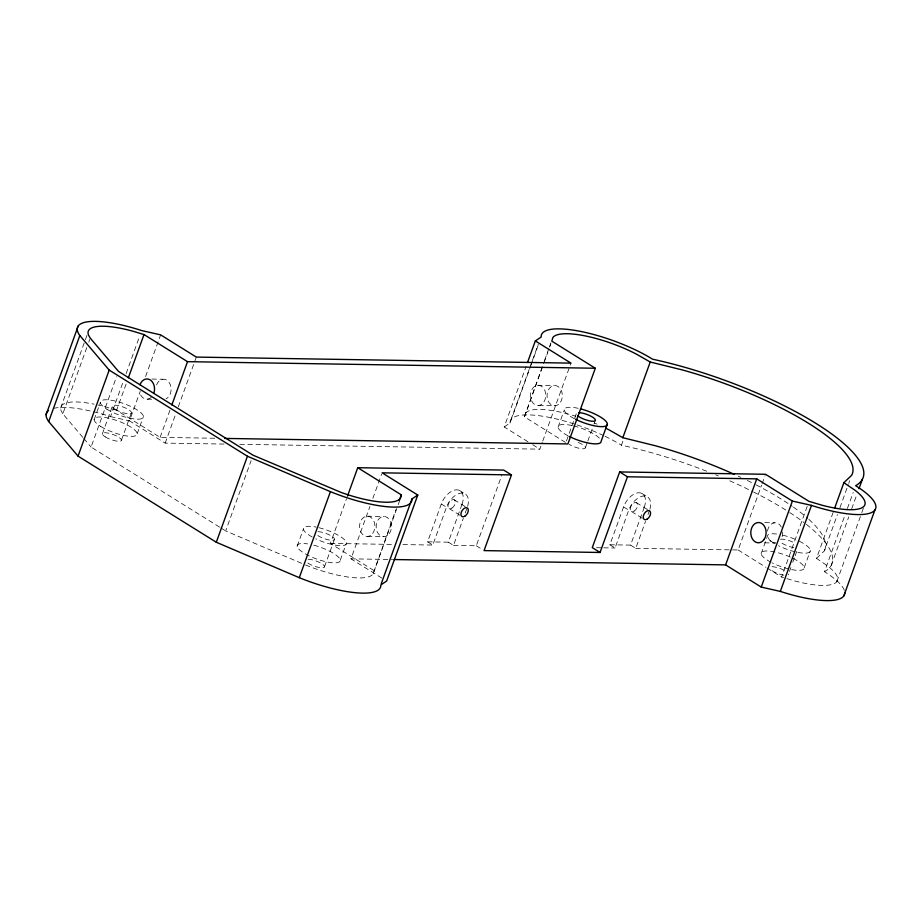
<?xml version="1.0" encoding="UTF-8"?>
<svg xmlns="http://www.w3.org/2000/svg" width="922" height="922" viewBox="0 0 922 922"><rect width="100%" height="100%" fill="white"/><g stroke="black" fill="none" stroke-linecap="round" stroke-linejoin="round"><path stroke-width="0.69" stroke-dasharray="4.61 3.46" d="M305.516 565.002L313.883 568.194A58.247 15.766 19.9 0 0 373.283 573.507L395.884 509.693M565.497 442.433L524.434 416.859L544.038 361.885M60.645 408.031L87.555 333.683M82.876 437.408L62.823 413.817L86.806 347.571M88.766 342.166L89.745 339.469M94.113 419.671L100.348 402.465M219.609 527.142L91.071 447.066L116.518 376.775M102.354 433.893L112.311 406.36M93.548 411.742A69.692 18.855 19.9 0 1 110.536 416.594L123.191 381.65M126.107 373.583L139.729 335.954M214.688 438.25L160.117 437.362L116.61 410.255L126.395 383.229M121.497 440.128L131.466 412.607M224.034 444.058L165.176 443.113L129.506 420.893L140.213 391.32M145.561 376.533L160.647 334.87M137.205 433.709L143.429 416.502M160.117 437.362L169.913 410.336M165.176 443.113L175.883 413.54M178.315 406.821L196.317 357.091M301.598 563.319L225.671 530.911L251.118 460.62M297.184 546.17L303.407 528.963M373.859 570.522L330.353 543.415L346.499 498.802M324.556 566.627L334.525 539.105M340.264 560.207L346.488 543M381.869 578.106L350.959 558.847L369.929 506.432M372.857 498.364L381.616 474.173M373.283 573.507L397.751 505.924M398.235 504.565L400.194 499.159M467.615 506.305A15.835 9.427 -58.1 0 0 461.576 493.051A15.835 9.427 -58.1 0 0 446.49 507.215L432.787 545.063L427.601 541.836L441.304 503.988A15.835 9.427 -58.1 0 1 456.851 489.813A15.835 9.427 -58.1 0 1 462.014 504.322L465.126 506.259M427.601 541.836L448.323 542.171L462.014 504.322M448.323 542.171L453.497 545.398L463.293 518.36M465.241 512.955L467.2 507.549M527.949 441.753L504.196 426.955L526.093 366.472M511.042 419.464L531.959 361.666M532.455 360.329L538.287 344.194M504.196 426.955L510.05 423.037L530.484 366.587M530.968 365.239L538.264 345.082M453.497 545.398L476.282 545.766L501.729 475.475M544.522 360.537L548.924 348.366M549.42 347.018L550.883 342.961M524.434 416.859L543.519 364.144M544.003 362.784L547.922 351.974M549.881 346.568L550.86 343.86M239.824 444.312L539.831 449.152L542.263 442.433M542.747 441.085L570.972 363.13M558.064 427.14L564.299 409.944M576.262 413.84L566.304 441.373A10.142 2.743 19.9 0 1 567.479 440.301M585.447 447.608L587.349 442.364M587.821 441.05L593.514 425.33M593.987 424.016L595.416 420.086M706.632 471.211A164.381 44.487 19.9 0 0 621.44 445.222L623.387 439.852M649.883 509.232A15.835 9.427 -58.1 0 0 643.844 495.99A15.835 9.427 -58.1 0 0 628.758 510.154L615.055 548.002L609.868 544.775L623.572 506.916A15.835 9.427 -58.1 0 1 639.119 492.751A15.835 9.427 -58.1 0 1 644.282 507.25L647.394 509.198M609.868 544.775L630.579 545.109L644.282 507.25M630.579 545.109L635.765 548.336L645.55 521.299M648.005 514.545L649.468 510.488M635.765 548.336L738.142 549.985L761.63 485.099M762.114 483.75L765.053 475.637M761.134 553.638L767.358 536.443A22.808 6.166 19.9 0 1 777.73 534.161M833.131 512.402L816.489 558.363L827.76 566.096A58.224 15.755 19.9 0 1 794.534 580.895L781.614 577.068L807.545 505.429M789.463 571.49L790.88 567.549M792.782 562.305L794.683 557.072M795.156 555.759L797.046 550.515M804.215 567.687L810.438 550.48M816.489 558.363L824.256 550.987L837.464 514.488M839.919 507.734L848.228 484.753M848.724 483.393L849.704 480.696M844.31 590.334A69.692 18.855 19.9 0 0 824.499 571.721L844.932 515.271M847.364 508.552L853.207 492.417M831.241 565.324L848.759 516.931M851.674 508.875L857.022 494.088M836.842 581.575L861.309 513.992M861.793 512.632L863.753 507.227M151.842 379.057L162.883 379.242M537.503 385.281L554.064 385.546M147.474 399.168L151.623 399.238M538.736 405.473L555.298 405.738M367.175 516.205L383.748 516.47M764.787 522.647L774.445 522.809M367.302 536.466L383.875 536.731M764.557 542.827L775.609 543A10.142 7.664 -89.1 0 1 767.796 536.35M330.353 543.415L392.956 544.418M402.914 544.579L432.787 545.063M596.546 547.703L602.239 547.795M603.668 547.818L615.055 548.002M350.959 558.847L392.588 559.516M110.536 416.594L129.506 420.893M116.61 410.255L106.145 407.098A58.247 15.766 19.9 0 0 98.009 405.023M738.142 549.985L765.917 567.284M767.116 568.044L781.614 577.068M641.62 493.282L646.806 496.509M636.387 502.674L649.353 510.742M532.697 444.715L539.831 449.152M631.466 511.503L642.069 518.106M623.572 506.916L628.758 510.154M459.352 490.343L464.538 493.57M454.12 499.736L465.91 507.077M449.198 508.564L460.988 515.905M441.304 503.988L446.49 507.215M476.282 545.766L482.955 549.915M220.819 527.891L225.671 530.911M83.787 438.48L91.071 447.066M62.823 413.817L61.094 410.716A58.247 15.766 19.9 0 1 94.09 404.17M510.05 423.037A69.692 18.855 19.9 0 1 574.487 424.074M577.068 424.927A69.692 18.855 19.9 0 1 603.737 435.668M605.039 436.29A69.692 18.855 19.9 0 1 621.44 445.222M806.393 524.376A164.381 44.487 19.9 0 1 824.499 571.721M715.714 474.842A164.381 44.487 19.9 0 1 718.296 475.902M729.763 480.811A164.381 44.487 19.9 0 1 752.364 491.414M753.585 492.025A164.381 44.487 19.9 0 1 788.552 511.791M789.751 512.563A164.381 44.487 19.9 0 1 804.019 522.543M53.545 408.377A69.692 18.855 19.9 0 1 90.805 411.085M578.152 442.433A10.142 2.743 19.9 0 1 584.26 448.68A10.142 2.743 19.9 0 1 569.243 444.381M783.896 575.121A10.142 2.743 19.9 0 1 769.743 568.736M772.025 566.684A10.142 2.743 19.9 0 1 785.567 571.098M788.506 574.106A10.142 2.743 19.9 0 1 788.241 574.775M308.075 559.205A10.142 2.743 19.9 0 1 322.193 563.987A10.142 2.743 19.9 0 1 320.637 567.733A10.142 2.743 19.9 0 1 306.796 562.293M793.865 547.587A10.142 2.743 19.9 0 1 780.704 542.24M780.508 539.278A10.142 2.743 19.9 0 1 795.525 543.565M318.032 531.671A10.142 2.743 19.9 0 1 332.151 536.466A10.142 2.743 19.9 0 1 330.606 540.2A10.142 2.743 19.9 0 1 316.765 534.76M525.436 413.252A58.224 15.755 19.9 0 1 575.766 416.248M594.471 423.048A58.224 15.755 19.9 0 1 597.053 424.143M738.268 476.167A152.925 41.386 19.9 0 1 740.896 477.389M747.362 480.489A152.925 41.386 19.9 0 1 754.911 484.269M756.144 484.903A152.925 41.386 19.9 0 1 792.286 506.362M793.45 507.181A152.925 41.386 19.9 0 1 807.845 518.464M808.836 519.363A152.925 41.386 19.9 0 1 824.256 550.987M313.791 545.19A22.808 6.166 19.9 0 1 339.895 561.44A22.808 6.166 19.9 0 1 306.427 554.468A22.808 6.166 19.9 0 1 307.556 543.888M793.047 558.386A22.808 6.166 19.9 0 1 804.157 568.309A22.808 6.166 19.9 0 1 790.016 569.243M788.69 568.932A22.808 6.166 19.9 0 1 772.29 562.939M771.08 562.316A22.808 6.166 19.9 0 1 763.462 551.321A22.808 6.166 19.9 0 1 790.5 557.176M568.021 435.818A22.808 6.166 19.9 0 1 558.19 426.333A22.808 6.166 19.9 0 1 572.262 425.584M573.599 425.895A22.808 6.166 19.9 0 1 600.303 439.218M767.496 531.118A10.142 7.664 -89.1 0 1 773.454 523.005A10.142 7.664 -89.1 0 1 781.36 527.119M782.674 532.052A10.142 7.664 -89.1 0 1 780.842 539.439M151.22 397.382A10.142 7.664 -89.1 0 1 139.66 392.507M156.556 385.027A10.142 7.664 -89.1 0 1 169.175 382.503A10.142 7.664 -89.1 0 1 166.006 398.869M318.931 527.707A22.808 6.166 19.9 0 1 346.43 543.623A22.808 6.166 19.9 0 1 315.82 538.863M312.201 537.007A22.808 6.166 19.9 0 1 316.292 527.119M574.256 418.623A22.808 6.166 19.9 0 1 564.425 409.126A22.808 6.166 19.9 0 1 578.486 408.377M799.282 541.179A22.808 6.166 19.9 0 1 810.38 551.102A22.808 6.166 19.9 0 1 796.251 552.048M794.914 551.736A22.808 6.166 19.9 0 1 778.525 545.732M773.984 543.219A22.808 6.166 19.9 0 1 768.21 538.402M782.882 535.186A22.808 6.166 19.9 0 1 796.723 539.969M105.292 436.901A10.142 2.743 19.9 0 0 121.22 440.797A10.142 2.743 19.9 0 0 109.245 433.34A10.142 2.743 19.9 0 0 105.292 436.901M115.262 409.38A10.142 2.743 19.9 0 0 131.189 413.263A10.142 2.743 19.9 0 0 119.215 405.807A10.142 2.743 19.9 0 0 115.262 409.38M100.752 426.448A22.808 6.166 19.9 0 0 136.583 435.196A22.808 6.166 19.9 0 0 109.649 418.415A22.808 6.166 19.9 0 0 100.752 426.448M560.53 402.142A10.142 7.664 -89.1 0 0 556.07 385.661A10.142 7.664 -89.1 0 0 547.461 399.134A10.142 7.664 -89.1 0 0 560.53 402.142M372.707 533.377A10.142 7.664 -89.1 0 0 369.169 516.504A10.142 7.664 -89.1 0 0 359.845 529.124A10.142 7.664 -89.1 0 0 372.707 533.377M451.884 508.149A5.071 3.02 -58.1 0 0 454.753 500.208A5.071 3.02 -58.1 0 0 448.346 504.092A5.071 3.02 -58.1 0 0 451.884 508.149M634.152 511.088A5.071 3.02 -58.1 0 0 637.021 503.147A5.071 3.02 -58.1 0 0 630.613 507.031A5.071 3.02 -58.1 0 0 634.152 511.088M543.957 401.865A10.142 7.664 -89.1 0 0 539.497 385.384A10.142 7.664 -89.1 0 0 530.888 398.869A10.142 7.664 -89.1 0 0 543.957 401.865M389.28 533.642A10.142 7.664 -89.1 0 0 385.73 516.769A10.142 7.664 -89.1 0 0 376.418 529.389A10.142 7.664 -89.1 0 0 389.28 533.642M106.975 409.241A22.808 6.166 19.9 0 0 142.818 418A22.808 6.166 19.9 0 0 115.872 401.208A22.808 6.166 19.9 0 0 106.975 409.241"/><path stroke-width="1.38" d="M347.479 496.105L357.748 467.708L401.266 494.826L400.678 497.811A58.247 15.766 19.9 0 1 341.29 492.498L253.066 455.214L118.477 371.37L90.229 338.109L88.489 335.02A58.247 15.766 19.9 0 1 133.552 331.39L144.005 334.559L187.523 361.666L595.312 368.247L567.906 443.943L224.738 438.411M46.1 414.681L78.232 325.962M535.336 340.933L541.191 337.014A69.692 18.855 19.9 0 1 580.537 331.401A69.692 18.855 19.9 0 1 652.58 359.2A164.381 44.487 19.9 0 1 816.028 423.452A164.381 44.487 19.9 0 1 855.639 485.698A69.692 18.855 19.9 0 1 871.417 512.597A69.692 18.855 19.9 0 1 811.464 505.383L792.378 501.061L756.743 478.864L627.456 476.778L600.049 552.474L484.062 550.607L511.468 474.911L382.1 472.825L417.77 495.045L386.629 581.067L380.809 584.963A69.692 18.855 19.9 0 1 299.281 577.679L216.301 542.251L78.047 456.125L48.705 421.573L79.834 335.55A69.692 18.855 19.9 0 1 141.677 330.572L160.647 334.87L196.317 357.091L570.972 363.13L535.336 340.933L527.545 362.438M78.047 456.125L109.188 370.102L79.834 335.55M128.354 377.813L144.005 334.559M171.861 404.931L187.523 361.666M216.301 542.251L247.442 456.24L109.188 370.102M299.281 577.679L330.422 491.657A69.692 18.855 19.9 0 0 411.95 498.94L417.77 495.045M399.307 500.231L401.266 494.826M381.293 583.614L411.95 498.94M607.379 423.982L601.156 441.189A22.808 6.166 19.9 0 1 569.231 436.44M734.373 474.381A152.925 41.386 19.9 0 0 655.3 445.729L622.823 437.708L650.229 362.012L636.606 354.244A58.224 15.755 19.9 0 0 552.843 337.556L551.84 341.163L595.312 368.247M650.229 362.012L682.706 370.033A152.925 41.386 19.9 0 1 851.663 475.291L843.895 482.667L855.167 490.389A58.224 15.755 19.9 0 1 821.94 505.198L809.02 501.372L765.537 474.288L619.676 471.937L592.27 547.633L600.049 552.474M394.017 559.539L725.602 564.886L756.743 478.864M844.759 592.443A69.692 18.855 19.9 0 1 780.323 591.405L761.238 587.083L792.378 501.061M780.323 591.405L811.464 505.383M834.594 508.345L843.895 482.667M858.97 488.706L862.381 479.302M843.768 596.015L874.909 509.993M357.748 467.708L503.689 470.07L511.468 474.911M247.442 456.24L330.422 491.657M622.823 437.708L609.2 429.94A58.224 15.755 19.9 0 0 605.719 428.165M619.676 471.937L627.456 476.778M725.602 564.886L761.238 587.083M48.705 421.573A69.692 18.855 19.9 0 1 48.601 410.509M578.924 412.653A10.142 2.743 19.9 0 1 593.042 417.447A10.142 2.743 19.9 0 1 591.498 421.181A10.142 2.743 19.9 0 1 577.645 415.741M139.983 384.762A10.142 7.664 -89.1 0 1 150.217 379.899A10.142 7.664 -89.1 0 1 153.813 393.371M580.906 408.965A22.808 6.166 19.9 0 1 607.183 424.938A22.808 6.166 19.9 0 1 575.455 419.233M464.838 516.228A5.071 3.02 -58.1 0 0 467.719 508.276A5.071 3.02 -58.1 0 0 461.311 512.171A5.071 3.02 -58.1 0 0 464.838 516.228M647.106 519.167A5.071 3.02 -58.1 0 0 649.987 511.214A5.071 3.02 -58.1 0 0 643.579 515.11A5.071 3.02 -58.1 0 0 647.106 519.167M764.28 539.174A10.142 7.664 -89.1 0 0 759.878 522.659A10.142 7.664 -89.1 0 0 751.223 536.085A10.142 7.664 -89.1 0 0 764.28 539.174"/></g></svg>
